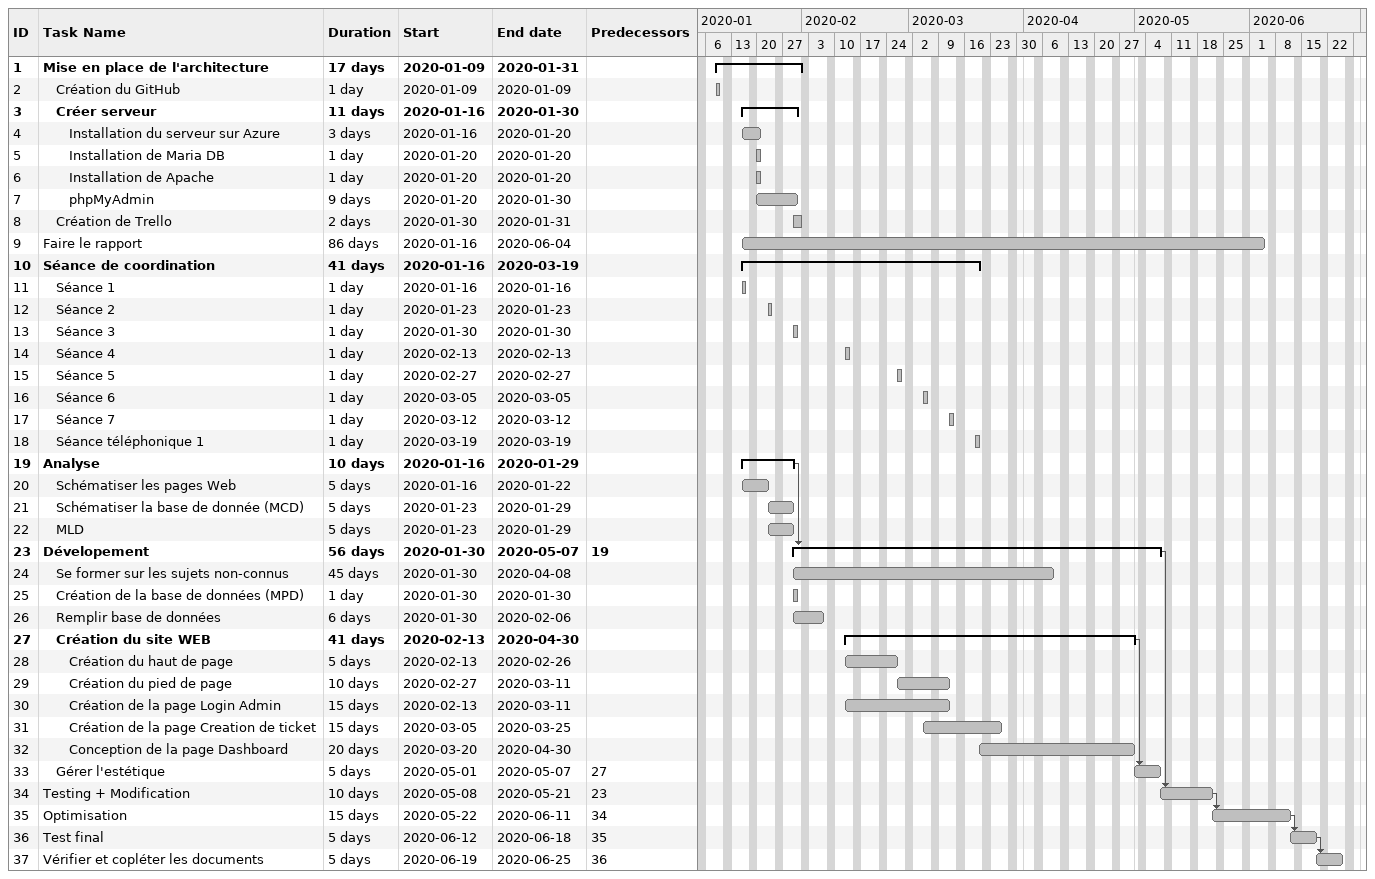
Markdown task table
| ID | Level | Task | Duration | Start | Finish | Predecessors |
|---|---|---|---|---|---|---|
| 1 | 1 | **Mise en place de l'architecture** | 17d | 2020-01-09 | 2020-01-31 |  |
| 2 | 2 | Création du GitHub | 1d | 2020-01-09 | 2020-01-09 |  |
| 3 | 2 | **Créer serveur** | 11d | 2020-01-16 | 2020-01-30 |  |
| 4 | 3 | Installation du serveur sur Azure | 3d | 2020-01-16 | 2020-01-20 |  |
| 5 | 3 | Installation de Maria DB | 1d | 2020-01-20 | 2020-01-20 |  |
| 6 | 3 | Installation de Apache | 1d | 2020-01-20 | 2020-01-20 |  |
| 7 | 3 | phpMyAdmin | 9d | 2020-01-20 | 2020-01-30 |  |
| 8 | 2 | Création de Trello | 2d | 2020-01-30 | 2020-01-31 |  |
| 9 | 1 | Faire le rapport | 86d | 2020-01-16 | 2020-06-04 |  |
| 10 | 1 | **Séance de coordination** | 41d | 2020-01-16 | 2020-03-19 |  |
| 11 | 2 | Séance 1 | 1d | 2020-01-16 | 2020-01-16 |  |
| 12 | 2 | Séance 2 | 1d | 2020-01-23 | 2020-01-23 |  |
| 13 | 2 | Séance 3 | 1d | 2020-01-30 | 2020-01-30 |  |
| 14 | 2 | Séance 4 | 1d | 2020-02-13 | 2020-02-13 |  |
| 15 | 2 | Séance 5 | 1d | 2020-02-27 | 2020-02-27 |  |
| 16 | 2 | Séance 6 | 1d | 2020-03-05 | 2020-03-05 |  |
| 17 | 2 | Séance 7 | 1d | 2020-03-12 | 2020-03-12 |  |
| 18 | 2 | Séance téléphonique 1 | 1d | 2020-03-19 | 2020-03-19 |  |
| 19 | 1 | **Analyse** | 10d | 2020-01-16 | 2020-01-29 |  |
| 20 | 2 | Schématiser les pages Web | 5d | 2020-01-16 | 2020-01-22 |  |
| 21 | 2 | Schématiser la base de donnée (MCD) | 5d | 2020-01-23 | 2020-01-29 |  |
| 22 | 2 | MLD | 5d | 2020-01-23 | 2020-01-29 |  |
| 23 | 1 | **Dévelopement** | 56d | 2020-01-30 | 2020-05-07 | 19 |
| 24 | 2 | Se former sur les sujets non-connus | 45d | 2020-01-30 | 2020-04-08 |  |
| 25 | 2 | Création de la base de données (MPD) | 1d | 2020-01-30 | 2020-01-30 |  |
| 26 | 2 | Remplir base de données | 6d | 2020-01-30 | 2020-02-06 |  |
| 27 | 2 | **Création du site WEB** | 41d | 2020-02-13 | 2020-04-30 |  |
| 28 | 3 | Création du haut de page | 5d | 2020-02-13 | 2020-02-26 |  |
| 29 | 3 | Création du pied de page | 10d | 2020-02-27 | 2020-03-11 |  |
| 30 | 3 | Création de la page Login Admin | 15d | 2020-02-13 | 2020-03-11 |  |
| 31 | 3 | Création de la page Creation de ticket | 15d | 2020-03-05 | 2020-03-25 |  |
| 32 | 3 | Conception de la page Dashboard | 20d | 2020-03-20 | 2020-04-30 |  |
| 33 | 2 | Gérer l'estétique | 5d | 2020-05-01 | 2020-05-07 | 27 |
| 34 | 1 | Testing + Modification | 10d | 2020-05-08 | 2020-05-21 | 23 |
| 35 | 1 | Optimisation | 15d | 2020-05-22 | 2020-06-11 | 34 |
| 36 | 1 | Test final | 5d | 2020-06-12 | 2020-06-18 | 35 |
| 37 | 1 | Vérifier et copléter les documents | 5d | 2020-06-19 | 2020-06-25 | 36 |
